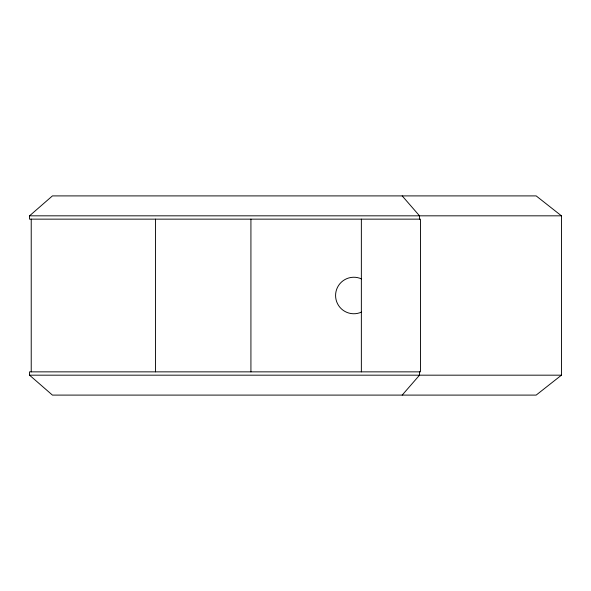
<?xml version="1.0" encoding="UTF-8"?>
<svg xmlns="http://www.w3.org/2000/svg" width="591" height="591" viewBox="0 0 591 591"><rect width="100%" height="100%" fill="white"/><g stroke="black" fill="none" stroke-linecap="round" stroke-linejoin="round"><path stroke-width="0.89" d="M402.19 395.098L419.521 375.174L419.521 371.857M29.55 215.826L52.422 195.902L536.163 195.902L561.45 215.826L561.45 375.174L536.163 395.098L52.422 395.098L29.55 375.174L29.55 371.857L420.452 371.857L420.452 219.143L29.55 219.143L29.55 215.826L561.45 215.826M29.55 375.174L561.45 375.174M402.19 195.902L419.521 215.826L419.521 219.143M361.36 219.143L361.36 371.857M250.924 219.143L250.924 371.857M155.529 219.143L155.529 371.857M31.227 219.143L31.227 371.857M361.559 312.048A18.262 18.262 0 0 1 335.577 295.5A18.262 18.262 0 0 1 361.559 278.952"/></g></svg>
